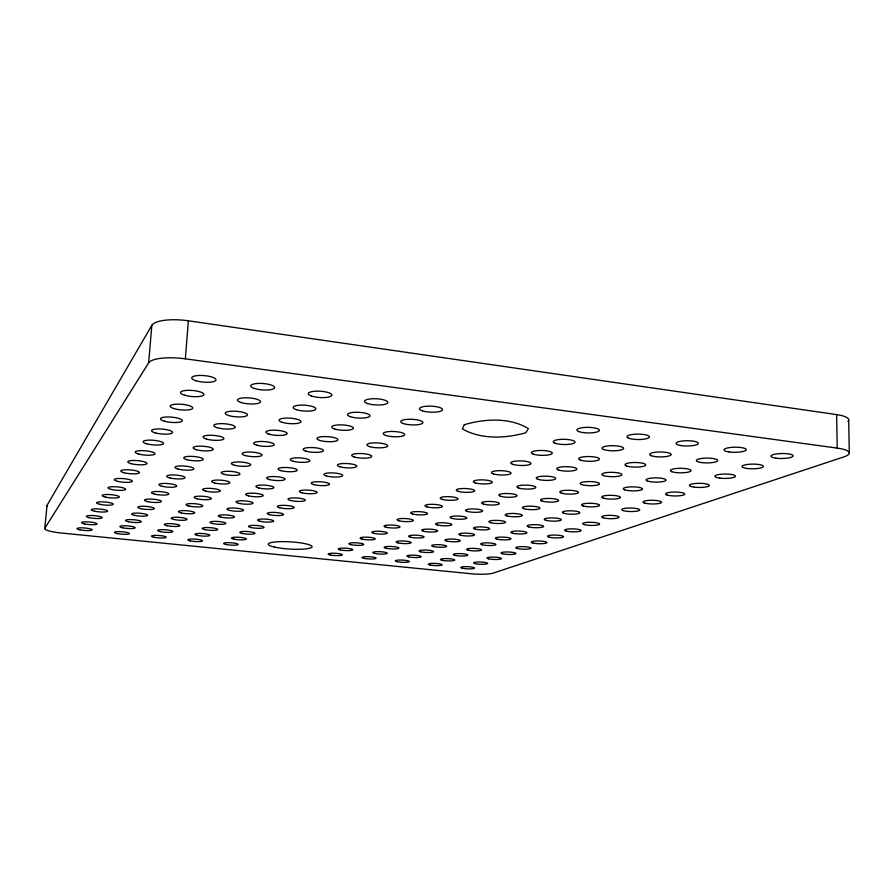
<?xml version="1.0" encoding="UTF-8"?>
<svg xmlns="http://www.w3.org/2000/svg" width="894" height="894" viewBox="0 0 894 894"><rect width="100%" height="100%" fill="white"/><g stroke="black" fill="none" stroke-linecap="round" stroke-linejoin="round"><path stroke-width="1.34" d="M836.639 414.604L837.209 448.106A28.273 6.314 -1.1 0 1 844.048 456.834L493.03 573.155A17.087 2.615 2.2 0 1 470.948 573.747L61.597 533.059A18.942 3.04 4.8 0 1 44.778 528.343L148.65 362.852A31.335 8.627 5.2 0 1 185.349 358.829L188.366 320.801L836.639 414.604A28.139 6.85 -1.5 0 1 847.959 421.499M148.65 362.852L151.835 325.327A31.156 9.342 5.4 0 1 188.366 320.801M44.778 528.343L47.024 505.367L151.835 325.327M185.349 358.829L837.209 448.106M848.674 419.688L849.3 452.845M47.427 506.485A18.875 3.308 5 0 1 47.024 505.367M464.299 424.728L462.377 428.93C481.106 439.647 505.468 438.496 525.75 432.774L528.388 428.617C510.094 417.274 484.347 418.66 464.299 424.728M274.536 547.094A21.948 3.61 3.4 0 0 311.28 547.653A21.948 3.61 3.4 0 0 284.705 541.641A21.948 3.61 3.4 0 0 274.536 547.094M775.925 458.164A11.097 2.481 -0.8 0 0 793.134 456.018A11.097 2.481 -0.8 0 0 777.132 453.85A11.097 2.481 -0.8 0 0 775.925 458.164M729.258 451.973A11.13 2.559 -0.5 0 0 746.266 449.749A11.13 2.559 -0.5 0 0 729.906 447.536A11.13 2.559 -0.5 0 0 729.258 451.973M681.586 445.637A11.164 2.637 -0.1 0 0 698.37 443.346A11.164 2.637 -0.1 0 0 681.653 441.077A11.164 2.637 -0.1 0 0 681.586 445.637M628.661 438.194A11.22 2.704 0.3 0 0 648.083 438.161A11.22 2.704 0.3 0 0 637.891 434.115A11.22 2.704 0.3 0 0 628.661 438.194M578.731 431.556A11.276 2.783 0.8 0 0 598.231 431.511A11.276 2.783 0.8 0 0 587.447 427.354A11.276 2.783 0.8 0 0 578.731 431.556M746.948 468.456A10.672 2.336 -0.4 0 0 763.353 466.478A10.672 2.336 -0.4 0 0 747.764 464.411A10.672 2.336 -0.4 0 0 746.948 468.456M701.533 462.578A10.706 2.403 -0.1 0 0 717.737 460.522A10.706 2.403 -0.1 0 0 701.812 458.421A10.706 2.403 -0.1 0 0 701.533 462.578M651.178 455.672A10.75 2.47 0.2 0 0 669.796 455.683A10.75 2.47 0.2 0 0 660.253 451.973A10.75 2.47 0.2 0 0 651.178 455.672M603.696 449.514A10.806 2.537 0.6 0 0 622.392 449.514A10.806 2.537 0.6 0 0 612.312 445.704A10.806 2.537 0.6 0 0 603.696 449.514M555.208 443.234A10.862 2.604 1.1 0 0 573.97 443.212A10.862 2.604 1.1 0 0 563.343 439.3A10.862 2.604 1.1 0 0 555.208 443.234M719.804 478.111A10.292 2.201 -0.1 0 0 735.471 476.256A10.292 2.201 -0.1 0 0 720.285 474.301A10.292 2.201 -0.1 0 0 719.804 478.111M671.796 471.674A10.326 2.257 0.2 0 0 689.676 471.719A10.326 2.257 0.2 0 0 680.714 468.311A10.326 2.257 0.2 0 0 671.796 471.674M626.549 465.942A10.37 2.313 0.5 0 0 644.496 465.975A10.37 2.313 0.5 0 0 635.042 462.489A10.37 2.313 0.5 0 0 626.549 465.942M580.374 460.097A10.426 2.38 0.9 0 0 598.388 460.119A10.426 2.38 0.9 0 0 588.431 456.532A10.426 2.38 0.9 0 0 580.374 460.097M533.249 454.13A10.482 2.436 1.3 0 0 551.33 454.141A10.482 2.436 1.3 0 0 540.848 450.464A10.482 2.436 1.3 0 0 533.249 454.13M694.336 487.163A9.935 2.067 0.2 0 0 709.322 485.442A9.935 2.067 0.2 0 0 694.515 483.576A9.935 2.067 0.2 0 0 694.336 487.163M647.524 481.028A9.968 2.123 0.5 0 0 664.79 481.106A9.968 2.123 0.5 0 0 655.894 477.877A9.968 2.123 0.5 0 0 647.524 481.028M603.461 475.574A10.013 2.179 0.8 0 0 620.782 475.63A10.013 2.179 0.8 0 0 611.429 472.323A10.013 2.179 0.8 0 0 603.461 475.574M558.526 470.009A10.069 2.235 1.2 0 0 575.904 470.054A10.069 2.235 1.2 0 0 566.081 466.668A10.069 2.235 1.2 0 0 558.526 470.009M512.687 464.332A10.136 2.291 1.6 0 0 530.131 464.366A10.136 2.291 1.6 0 0 519.805 460.891A10.136 2.291 1.6 0 0 512.687 464.332M666.857 494.941A9.599 1.956 0.4 0 0 683.485 495.041A9.599 1.956 0.4 0 0 675.093 492.046A9.599 1.956 0.4 0 0 666.857 494.941M624.716 489.823A9.644 2 0.7 0 0 641.4 489.912A9.644 2 0.7 0 0 632.594 486.861A9.644 2 0.7 0 0 624.716 489.823M581.782 484.615A9.689 2.056 1.1 0 0 598.522 484.693A9.689 2.056 1.1 0 0 589.269 481.564A9.689 2.056 1.1 0 0 581.782 484.615M538.02 479.307A9.745 2.101 1.4 0 0 554.816 479.374A9.745 2.101 1.4 0 0 545.116 476.167A9.745 2.101 1.4 0 0 538.02 479.307M493.41 473.898A9.8 2.146 1.8 0 0 510.262 473.954A9.8 2.146 1.8 0 0 500.092 470.669A9.8 2.146 1.8 0 0 493.41 473.898M644.362 502.987A9.298 1.855 0.7 0 0 660.454 503.11A9.298 1.855 0.7 0 0 652.128 500.271A9.298 1.855 0.7 0 0 644.362 502.987M603.249 498.103A9.331 1.889 1 0 0 619.397 498.204A9.331 1.889 1 0 0 610.669 495.31A9.331 1.889 1 0 0 603.249 498.103M561.387 493.119A9.376 1.933 1.3 0 0 577.58 493.22A9.376 1.933 1.3 0 0 568.439 490.258A9.376 1.933 1.3 0 0 561.387 493.119M518.732 488.057A9.432 1.978 1.6 0 0 534.981 488.135A9.432 1.978 1.6 0 0 525.415 485.107A9.432 1.978 1.6 0 0 518.732 488.057M475.295 482.883A9.499 2.023 2 0 0 491.588 482.961A9.499 2.023 2 0 0 481.575 479.854A9.499 2.023 2 0 0 475.295 482.883M623.129 510.597A9.007 1.754 0.9 0 0 638.718 510.72A9.007 1.754 0.9 0 0 630.46 508.027A9.007 1.754 0.9 0 0 623.129 510.597M583 505.915A9.052 1.788 1.2 0 0 598.645 506.026A9.052 1.788 1.2 0 0 589.995 503.277A9.052 1.788 1.2 0 0 583 505.915M542.155 501.143A9.096 1.833 1.5 0 0 557.845 501.255A9.096 1.833 1.5 0 0 548.804 498.439A9.096 1.833 1.5 0 0 542.155 501.143M500.573 496.293A9.152 1.866 1.8 0 0 516.307 496.393A9.152 1.866 1.8 0 0 506.864 493.51A9.152 1.866 1.8 0 0 500.573 496.293M458.231 491.354A9.208 1.911 2.1 0 0 474.01 491.443A9.208 1.911 2.1 0 0 464.154 488.493A9.208 1.911 2.1 0 0 458.231 491.354M603.07 517.771A8.739 1.665 1.1 0 0 618.179 517.917A8.739 1.665 1.1 0 0 609.999 515.346A8.739 1.665 1.1 0 0 603.07 517.771M563.879 513.29A8.784 1.699 1.4 0 0 579.033 513.413A8.784 1.699 1.4 0 0 570.495 510.798A8.784 1.699 1.4 0 0 563.879 513.29M524.007 508.72A8.828 1.732 1.7 0 0 539.205 508.842A8.828 1.732 1.7 0 0 530.287 506.16A8.828 1.732 1.7 0 0 524.007 508.72M483.43 504.071A8.884 1.766 2 0 0 498.684 504.182A8.884 1.766 2 0 0 489.376 501.445A8.884 1.766 2 0 0 483.43 504.071M442.139 499.333A8.94 1.799 2.3 0 0 457.437 499.444A8.94 1.799 2.3 0 0 447.726 496.639A8.94 1.799 2.3 0 0 442.139 499.333M584.073 524.577A8.493 1.576 1.3 0 0 598.745 524.722A8.493 1.576 1.3 0 0 590.643 522.275A8.493 1.576 1.3 0 0 584.073 524.577M545.776 520.263A8.527 1.609 1.5 0 0 560.493 520.409A8.527 1.609 1.5 0 0 552.045 517.905A8.527 1.609 1.5 0 0 545.776 520.263M506.831 515.883A8.571 1.643 1.8 0 0 521.593 516.017A8.571 1.643 1.8 0 0 512.776 513.458A8.571 1.643 1.8 0 0 506.831 515.883M467.227 511.413A8.627 1.676 2.1 0 0 482.022 511.547A8.627 1.676 2.1 0 0 472.848 508.932A8.627 1.676 2.1 0 0 467.227 511.413M426.941 506.876A8.694 1.699 2.4 0 0 441.77 506.999A8.694 1.699 2.4 0 0 432.215 504.328A8.694 1.699 2.4 0 0 426.941 506.876M566.07 531.025A8.247 1.497 1.4 0 0 580.318 531.181A8.247 1.497 1.4 0 0 572.294 528.846A8.247 1.497 1.4 0 0 566.07 531.025M528.633 526.879A8.292 1.531 1.7 0 0 542.915 527.024A8.292 1.531 1.7 0 0 534.567 524.644A8.292 1.531 1.7 0 0 528.633 526.879M490.571 522.655A8.337 1.553 2 0 0 504.898 522.8A8.337 1.553 2 0 0 496.215 520.364A8.337 1.553 2 0 0 490.571 522.655M451.883 518.375A8.392 1.587 2.2 0 0 466.255 518.509A8.392 1.587 2.2 0 0 457.214 516.017A8.392 1.587 2.2 0 0 451.883 518.375M412.547 514.016A8.459 1.609 2.5 0 0 426.952 514.151A8.459 1.609 2.5 0 0 417.554 511.603A8.459 1.609 2.5 0 0 412.547 514.016M548.972 537.138A8.035 1.419 1.6 0 0 562.829 537.305A8.035 1.419 1.6 0 0 554.895 535.07A8.035 1.419 1.6 0 0 548.972 537.138M512.351 533.148A8.068 1.453 1.8 0 0 526.242 533.316A8.068 1.453 1.8 0 0 517.995 531.025A8.068 1.453 1.8 0 0 512.351 533.148M475.15 529.092A8.113 1.475 2.1 0 0 489.074 529.248A8.113 1.475 2.1 0 0 480.503 526.912A8.113 1.475 2.1 0 0 475.15 529.092M437.345 524.968A8.169 1.509 2.4 0 0 451.302 525.113A8.169 1.509 2.4 0 0 442.396 522.744A8.169 1.509 2.4 0 0 437.345 524.968M398.914 520.777A8.225 1.531 2.6 0 0 412.916 520.923A8.225 1.531 2.6 0 0 403.663 518.498A8.225 1.531 2.6 0 0 398.914 520.777M532.723 542.96A7.822 1.352 1.7 0 0 546.2 543.139A7.822 1.352 1.7 0 0 538.356 540.993A7.822 1.352 1.7 0 0 532.723 542.96M496.896 539.116A7.867 1.375 2 0 0 510.407 539.283A7.867 1.375 2 0 0 502.249 537.093A7.867 1.375 2 0 0 496.896 539.116M460.499 535.204A7.912 1.408 2.2 0 0 474.043 535.361A7.912 1.408 2.2 0 0 465.584 533.137A7.912 1.408 2.2 0 0 460.499 535.204M423.532 531.237A7.957 1.43 2.5 0 0 437.11 531.394A7.957 1.43 2.5 0 0 428.327 529.114A7.957 1.43 2.5 0 0 423.532 531.237M385.984 527.203A8.012 1.453 2.7 0 0 399.596 527.348A8.012 1.453 2.7 0 0 390.488 525.024A8.012 1.453 2.7 0 0 385.984 527.203M517.257 548.491A7.621 1.296 1.9 0 0 530.388 548.681A7.621 1.296 1.9 0 0 522.621 546.625A7.621 1.296 1.9 0 0 517.257 548.491M482.179 544.781A7.666 1.319 2.1 0 0 495.343 544.96A7.666 1.319 2.1 0 0 487.286 542.859A7.666 1.319 2.1 0 0 482.179 544.781M446.564 541.015A7.711 1.341 2.3 0 0 459.751 541.183A7.711 1.341 2.3 0 0 451.403 539.048A7.711 1.341 2.3 0 0 446.564 541.015M410.402 537.182A7.755 1.363 2.6 0 0 423.622 537.35A7.755 1.363 2.6 0 0 414.972 535.171A7.755 1.363 2.6 0 0 410.402 537.182M373.681 533.305A7.822 1.386 2.8 0 0 386.934 533.461A7.822 1.386 2.8 0 0 377.972 531.237A7.822 1.386 2.8 0 0 373.681 533.305M502.529 553.777A7.431 1.229 2 0 0 515.313 553.956A7.431 1.229 2 0 0 507.636 551.978A7.431 1.229 2 0 0 502.529 553.777M468.165 550.19A7.476 1.252 2.2 0 0 480.983 550.369A7.476 1.252 2.2 0 0 473.027 548.357A7.476 1.252 2.2 0 0 468.165 550.19M433.299 546.547A7.521 1.274 2.4 0 0 446.151 546.726A7.521 1.274 2.4 0 0 437.915 544.669A7.521 1.274 2.4 0 0 433.299 546.547M397.908 542.859A7.577 1.296 2.7 0 0 410.793 543.027A7.577 1.296 2.7 0 0 402.255 540.937A7.577 1.296 2.7 0 0 397.908 542.859M361.992 539.104A7.621 1.319 2.9 0 0 374.888 539.272A7.621 1.319 2.9 0 0 366.059 537.138A7.621 1.319 2.9 0 0 361.992 539.104M488.47 558.806A7.253 1.173 2.1 0 0 500.931 558.996A7.253 1.173 2.1 0 0 493.343 557.096A7.253 1.173 2.1 0 0 488.47 558.806M454.811 555.342A7.297 1.196 2.3 0 0 467.305 555.52A7.297 1.196 2.3 0 0 459.449 553.587A7.297 1.196 2.3 0 0 454.811 555.342M420.661 551.822A7.342 1.218 2.5 0 0 433.177 552A7.342 1.218 2.5 0 0 425.052 550.034A7.342 1.218 2.5 0 0 420.661 551.822M386.007 548.257A7.387 1.229 2.8 0 0 398.556 548.424A7.387 1.229 2.8 0 0 390.153 546.424A7.387 1.229 2.8 0 0 386.007 548.257M350.839 544.636A7.443 1.252 3 0 0 363.422 544.804A7.443 1.252 3 0 0 354.728 542.759A7.443 1.252 3 0 0 350.839 544.636M475.038 563.611A7.085 1.129 2.2 0 0 487.196 563.801A7.085 1.129 2.2 0 0 479.698 561.98A7.085 1.129 2.2 0 0 475.038 563.611M442.049 560.259A7.13 1.14 2.4 0 0 454.23 560.449A7.13 1.14 2.4 0 0 446.475 558.594A7.13 1.14 2.4 0 0 442.049 560.259M408.592 556.861A7.174 1.162 2.6 0 0 420.795 557.04A7.174 1.162 2.6 0 0 412.782 555.152A7.174 1.162 2.6 0 0 408.592 556.861M374.642 553.408A7.219 1.173 2.8 0 0 386.89 553.587A7.219 1.173 2.8 0 0 378.598 551.654A7.219 1.173 2.8 0 0 374.642 553.408M340.212 549.911A7.275 1.196 3.1 0 0 352.482 550.078A7.275 1.196 3.1 0 0 343.922 548.123A7.275 1.196 3.1 0 0 340.212 549.911M462.209 568.204A6.928 1.073 2.3 0 0 474.077 568.405A6.928 1.073 2.3 0 0 466.657 566.651A6.928 1.073 2.3 0 0 462.209 568.204M429.858 564.963A6.962 1.095 2.5 0 0 441.748 565.153A6.962 1.095 2.5 0 0 434.093 563.365A6.962 1.095 2.5 0 0 429.858 564.963M397.059 561.667A7.007 1.106 2.7 0 0 408.971 561.857A7.007 1.106 2.7 0 0 401.071 560.035A7.007 1.106 2.7 0 0 397.059 561.667M363.791 558.325A7.063 1.129 2.9 0 0 375.737 558.515A7.063 1.129 2.9 0 0 367.579 556.66A7.063 1.129 2.9 0 0 363.791 558.325M330.065 554.939A7.107 1.14 3.1 0 0 342.033 555.118A7.107 1.14 3.1 0 0 333.607 553.23A7.107 1.14 3.1 0 0 330.065 554.939M422.091 410.748A11.555 3.006 2.3 0 0 441.815 410.637A11.555 3.006 2.3 0 0 429.12 406.133A11.555 3.006 2.3 0 0 422.091 410.748M367.468 403.496A11.678 3.084 2.9 0 0 387.258 403.362A11.678 3.084 2.9 0 0 373.871 398.724A11.678 3.084 2.9 0 0 367.468 403.496M311.559 396.076A11.823 3.151 3.5 0 0 331.428 395.919A11.823 3.151 3.5 0 0 317.314 391.147A11.823 3.151 3.5 0 0 311.559 396.076M254.343 388.465A11.991 3.218 4.2 0 0 274.268 388.287A11.991 3.218 4.2 0 0 259.405 383.392A11.991 3.218 4.2 0 0 254.343 388.465M195.741 380.688A12.181 3.285 4.8 0 0 215.745 380.486A12.181 3.285 4.8 0 0 200.088 375.446A12.181 3.285 4.8 0 0 195.741 380.688M403.328 423.544A11.13 2.805 2.5 0 0 422.303 423.465A11.13 2.805 2.5 0 0 409.865 419.252A11.13 2.805 2.5 0 0 403.328 423.544M350.448 416.693A11.253 2.861 3.1 0 0 369.479 416.593A11.253 2.861 3.1 0 0 356.404 412.257A11.253 2.861 3.1 0 0 350.448 416.693M296.383 409.687A11.398 2.928 3.7 0 0 315.47 409.564A11.398 2.928 3.7 0 0 301.714 405.116A11.398 2.928 3.7 0 0 296.383 409.687M241.078 402.512A11.555 2.984 4.3 0 0 260.232 402.378A11.555 2.984 4.3 0 0 245.772 397.796A11.555 2.984 4.3 0 0 241.078 402.512M184.499 395.182A11.745 3.04 4.9 0 0 203.709 395.025A11.745 3.04 4.9 0 0 188.522 390.32A11.745 3.04 4.9 0 0 184.499 395.182M385.85 435.467A10.75 2.615 2.7 0 0 404.122 435.423A10.75 2.615 2.7 0 0 391.952 431.456A10.75 2.615 2.7 0 0 385.85 435.467M334.613 428.975A10.873 2.671 3.2 0 0 352.94 428.919A10.873 2.671 3.2 0 0 340.156 424.851A10.873 2.671 3.2 0 0 334.613 428.975M282.258 422.348A11.007 2.727 3.8 0 0 300.641 422.27A11.007 2.727 3.8 0 0 287.231 418.09A11.007 2.727 3.8 0 0 282.258 422.348M228.752 415.565A11.153 2.771 4.3 0 0 247.191 415.475A11.153 2.771 4.3 0 0 233.122 411.184A11.153 2.771 4.3 0 0 228.752 415.565M174.051 408.636A11.331 2.827 4.9 0 0 192.545 408.524A11.331 2.827 4.9 0 0 177.794 404.122A11.331 2.827 4.9 0 0 174.051 408.636M369.535 446.598A10.393 2.436 2.9 0 0 387.147 446.587A10.393 2.436 2.9 0 0 375.234 442.854A10.393 2.436 2.9 0 0 369.535 446.598M319.828 440.44A10.505 2.492 3.4 0 0 337.507 440.407A10.505 2.492 3.4 0 0 325.014 436.585A10.505 2.492 3.4 0 0 319.828 440.44M269.083 434.149A10.639 2.537 3.9 0 0 286.806 434.104A10.639 2.537 3.9 0 0 273.72 430.182A10.639 2.537 3.9 0 0 269.083 434.149M217.264 427.734A10.784 2.581 4.4 0 0 235.033 427.667A10.784 2.581 4.4 0 0 221.332 423.644A10.784 2.581 4.4 0 0 217.264 427.734M164.328 421.175A10.951 2.626 4.9 0 0 182.153 421.096A10.951 2.626 4.9 0 0 167.804 416.962A10.951 2.626 4.9 0 0 164.328 421.175M354.259 457.013A10.057 2.291 3 0 0 371.267 457.024A10.057 2.291 3 0 0 359.589 453.504A10.057 2.291 3 0 0 354.259 457.013M306.005 451.157A10.169 2.336 3.5 0 0 323.069 451.157A10.169 2.336 3.5 0 0 310.855 447.548A10.169 2.336 3.5 0 0 306.005 451.157M256.768 445.19A10.292 2.38 3.9 0 0 273.888 445.178A10.292 2.38 3.9 0 0 261.115 441.468A10.292 2.38 3.9 0 0 256.768 445.19M206.525 439.099A10.437 2.414 4.4 0 0 223.69 439.066A10.437 2.414 4.4 0 0 210.336 435.266A10.437 2.414 4.4 0 0 206.525 439.099M155.243 432.875A10.594 2.458 4.9 0 0 172.453 432.83A10.594 2.458 4.9 0 0 158.495 428.941A10.594 2.458 4.9 0 0 155.243 432.875M339.921 466.791A9.745 2.146 3.1 0 0 356.371 466.824A9.745 2.146 3.1 0 0 344.928 463.494A9.745 2.146 3.1 0 0 339.921 466.791M293.042 461.215A9.856 2.19 3.6 0 0 309.536 461.237A9.856 2.19 3.6 0 0 297.59 457.829A9.856 2.19 3.6 0 0 293.042 461.215M245.235 455.527A9.979 2.224 4 0 0 261.774 455.538A9.979 2.224 4 0 0 249.303 452.051A9.979 2.224 4 0 0 245.235 455.527M196.479 449.727A10.102 2.257 4.4 0 0 213.063 449.727A10.102 2.257 4.4 0 0 200.055 446.151A10.102 2.257 4.4 0 0 196.479 449.727M146.75 443.815A10.259 2.302 4.9 0 0 163.378 443.804A10.259 2.302 4.9 0 0 149.801 440.127A10.259 2.302 4.9 0 0 146.75 443.815M326.455 475.977A9.454 2.023 3.2 0 0 342.368 476.033A9.454 2.023 3.2 0 0 331.16 472.881A9.454 2.023 3.2 0 0 326.455 475.977M280.861 470.657A9.555 2.056 3.6 0 0 296.819 470.702A9.555 2.056 3.6 0 0 285.141 467.473A9.555 2.056 3.6 0 0 280.861 470.657M234.407 465.238A9.678 2.09 4 0 0 250.409 465.271A9.678 2.09 4 0 0 238.229 461.963A9.678 2.09 4 0 0 234.407 465.238M187.058 459.706A9.8 2.123 4.5 0 0 203.094 459.728A9.8 2.123 4.5 0 0 190.411 456.342A9.8 2.123 4.5 0 0 187.058 459.706M138.782 454.074A9.946 2.157 4.9 0 0 154.863 454.085A9.946 2.157 4.9 0 0 141.643 450.621A9.946 2.157 4.9 0 0 138.782 454.074M313.76 484.626A9.186 1.9 3.3 0 0 329.182 484.704A9.186 1.9 3.3 0 0 318.208 481.71A9.186 1.9 3.3 0 0 313.76 484.626M269.407 479.542A9.275 1.933 3.7 0 0 284.862 479.609A9.275 1.933 3.7 0 0 273.43 476.547A9.275 1.933 3.7 0 0 269.407 479.542M224.226 474.368A9.387 1.967 4.1 0 0 239.726 474.423A9.387 1.967 4.1 0 0 227.825 471.283A9.387 1.967 4.1 0 0 224.226 474.368M178.197 469.093A9.51 2 4.5 0 0 193.73 469.138A9.51 2 4.5 0 0 181.348 465.93A9.51 2 4.5 0 0 178.197 469.093M131.306 463.718A9.644 2.023 4.9 0 0 146.873 463.751A9.644 2.023 4.9 0 0 133.988 460.466A9.644 2.023 4.9 0 0 131.306 463.718M301.803 492.784A8.918 1.799 3.4 0 0 316.755 492.873A8.918 1.799 3.4 0 0 305.994 490.035A8.918 1.799 3.4 0 0 301.803 492.784M258.601 487.923A9.018 1.822 3.8 0 0 273.586 488.001A9.018 1.822 3.8 0 0 262.4 485.096A9.018 1.822 3.8 0 0 258.601 487.923M214.627 482.972A9.119 1.855 4.1 0 0 229.657 483.039A9.119 1.855 4.1 0 0 218.013 480.067A9.119 1.855 4.1 0 0 214.627 482.972M169.849 477.921A9.242 1.877 4.5 0 0 184.913 477.988A9.242 1.877 4.5 0 0 172.821 474.949A9.242 1.877 4.5 0 0 169.849 477.921M124.255 472.792A9.365 1.9 4.9 0 0 139.352 472.837A9.365 1.9 4.9 0 0 126.792 469.73A9.365 1.9 4.9 0 0 124.255 472.792M290.494 500.495A8.683 1.699 3.5 0 0 305.01 500.595A8.683 1.699 3.5 0 0 294.45 497.891A8.683 1.699 3.5 0 0 290.494 500.495M248.398 495.835A8.772 1.721 3.8 0 0 262.948 495.924A8.772 1.721 3.8 0 0 251.985 493.164A8.772 1.721 3.8 0 0 248.398 495.835M205.564 491.085A8.873 1.743 4.2 0 0 220.147 491.175A8.873 1.743 4.2 0 0 208.771 488.347A8.873 1.743 4.2 0 0 205.564 491.085M161.982 486.258A8.985 1.777 4.5 0 0 176.599 486.336A8.985 1.777 4.5 0 0 164.787 483.442A8.985 1.777 4.5 0 0 161.982 486.258M117.617 481.352A9.108 1.799 4.9 0 0 132.267 481.408A9.108 1.799 4.9 0 0 120.008 478.458A9.108 1.799 4.9 0 0 117.617 481.352M279.788 507.792A8.448 1.609 3.5 0 0 293.891 507.915A8.448 1.609 3.5 0 0 283.543 505.322A8.448 1.609 3.5 0 0 279.788 507.792M238.743 503.322A8.538 1.632 3.9 0 0 252.879 503.423A8.538 1.632 3.9 0 0 242.14 500.785A8.538 1.632 3.9 0 0 238.743 503.322M197.004 498.763A8.638 1.654 4.2 0 0 211.163 498.863A8.638 1.654 4.2 0 0 200.032 496.17A8.638 1.654 4.2 0 0 197.004 498.763M154.539 494.136A8.739 1.676 4.5 0 0 168.731 494.226A8.739 1.676 4.5 0 0 157.188 491.476A8.739 1.676 4.5 0 0 154.539 494.136M111.348 489.431A8.862 1.699 4.8 0 0 125.573 489.51A8.862 1.699 4.8 0 0 113.605 486.694A8.862 1.699 4.8 0 0 111.348 489.431M269.653 514.709A8.236 1.52 3.6 0 0 283.364 514.832A8.236 1.52 3.6 0 0 273.206 512.374A8.236 1.52 3.6 0 0 269.653 514.709M229.602 510.407A8.314 1.542 3.9 0 0 243.336 510.53A8.314 1.542 3.9 0 0 232.82 508.004A8.314 1.542 3.9 0 0 229.602 510.407M188.891 506.038A8.415 1.564 4.2 0 0 202.659 506.149A8.415 1.564 4.2 0 0 191.763 503.579A8.415 1.564 4.2 0 0 188.891 506.038M147.499 501.59A8.515 1.587 4.5 0 0 161.3 501.69A8.515 1.587 4.5 0 0 150.013 499.064A8.515 1.587 4.5 0 0 147.499 501.59M105.414 497.075A8.627 1.609 4.8 0 0 119.237 497.165A8.627 1.609 4.8 0 0 107.548 494.483A8.627 1.609 4.8 0 0 105.414 497.075M260.02 521.269A8.024 1.442 3.6 0 0 273.363 521.403A8.024 1.442 3.6 0 0 263.406 519.045A8.024 1.442 3.6 0 0 260.02 521.269M220.93 517.134A8.102 1.464 3.9 0 0 234.295 517.268A8.102 1.464 3.9 0 0 223.981 514.855A8.102 1.464 3.9 0 0 220.93 517.134M181.203 512.933A8.191 1.486 4.2 0 0 194.59 513.055A8.191 1.486 4.2 0 0 183.918 510.597A8.191 1.486 4.2 0 0 181.203 512.933M140.827 508.652A8.292 1.497 4.5 0 0 154.249 508.775A8.292 1.497 4.5 0 0 143.208 506.261A8.292 1.497 4.5 0 0 140.827 508.652M99.793 504.317A8.404 1.52 4.8 0 0 113.236 504.417A8.404 1.52 4.8 0 0 101.815 501.858A8.404 1.52 4.8 0 0 99.793 504.317M250.879 527.505A7.822 1.375 3.7 0 0 263.864 527.65A7.822 1.375 3.7 0 0 254.086 525.393A7.822 1.375 3.7 0 0 250.879 527.505M212.683 523.526A7.912 1.386 4 0 0 225.701 523.66A7.912 1.386 4 0 0 215.588 521.358A7.912 1.386 4 0 0 212.683 523.526M173.894 519.47A7.99 1.408 4.2 0 0 186.935 519.604A7.99 1.408 4.2 0 0 176.487 517.257A7.99 1.408 4.2 0 0 173.894 519.47M134.491 515.357A8.091 1.43 4.5 0 0 147.555 515.492A8.091 1.43 4.5 0 0 136.748 513.089A8.091 1.43 4.5 0 0 134.491 515.357M94.451 511.189A8.191 1.442 4.8 0 0 107.548 511.301A8.191 1.442 4.8 0 0 96.373 508.854A8.191 1.442 4.8 0 0 94.451 511.189M242.173 533.45A7.644 1.307 3.7 0 0 254.824 533.595A7.644 1.307 3.7 0 0 245.235 531.438A7.644 1.307 3.7 0 0 242.173 533.45M204.849 529.606A7.722 1.319 4 0 0 217.533 529.751A7.722 1.319 4 0 0 207.609 527.538A7.722 1.319 4 0 0 204.849 529.606M166.954 525.694A7.8 1.341 4.2 0 0 179.66 525.84A7.8 1.341 4.2 0 0 169.413 523.593A7.8 1.341 4.2 0 0 166.954 525.694M128.468 521.738A7.89 1.352 4.5 0 0 141.196 521.872A7.89 1.352 4.5 0 0 130.625 519.582A7.89 1.352 4.5 0 0 128.468 521.738M89.389 517.715A7.99 1.375 4.8 0 0 102.139 517.838A7.99 1.375 4.8 0 0 91.21 515.503A7.99 1.375 4.8 0 0 89.389 517.715M233.882 539.104A7.465 1.24 3.8 0 0 246.219 539.261A7.465 1.24 3.8 0 0 236.798 537.182A7.465 1.24 3.8 0 0 233.882 539.104M197.384 535.394A7.532 1.263 4 0 0 209.744 535.54A7.532 1.263 4 0 0 200.021 533.427A7.532 1.263 4 0 0 197.384 535.394M160.339 531.628A7.621 1.274 4.2 0 0 172.721 531.774A7.621 1.274 4.2 0 0 162.686 529.617A7.621 1.274 4.2 0 0 160.339 531.628M122.735 527.806A7.7 1.285 4.5 0 0 135.15 527.941A7.7 1.285 4.5 0 0 124.791 525.75A7.7 1.285 4.5 0 0 122.735 527.806M84.561 523.918A7.8 1.307 4.8 0 0 96.999 524.052A7.8 1.307 4.8 0 0 86.305 521.817A7.8 1.307 4.8 0 0 84.561 523.918M225.97 544.491A7.297 1.185 3.8 0 0 238.005 544.658A7.297 1.185 3.8 0 0 228.752 542.658A7.297 1.185 3.8 0 0 225.97 544.491M190.266 540.904A7.364 1.196 4 0 0 202.323 541.071A7.364 1.196 4 0 0 192.78 539.037A7.364 1.196 4 0 0 190.266 540.904M154.036 537.272A7.443 1.218 4.3 0 0 166.116 537.428A7.443 1.218 4.3 0 0 156.271 535.361A7.443 1.218 4.3 0 0 154.036 537.272M117.282 533.584A7.521 1.229 4.5 0 0 129.384 533.729A7.521 1.229 4.5 0 0 119.237 531.617A7.521 1.229 4.5 0 0 117.282 533.584M79.979 529.84A7.621 1.24 4.7 0 0 92.104 529.974A7.621 1.24 4.7 0 0 81.633 527.829A7.621 1.24 4.7 0 0 79.979 529.84"/></g></svg>
